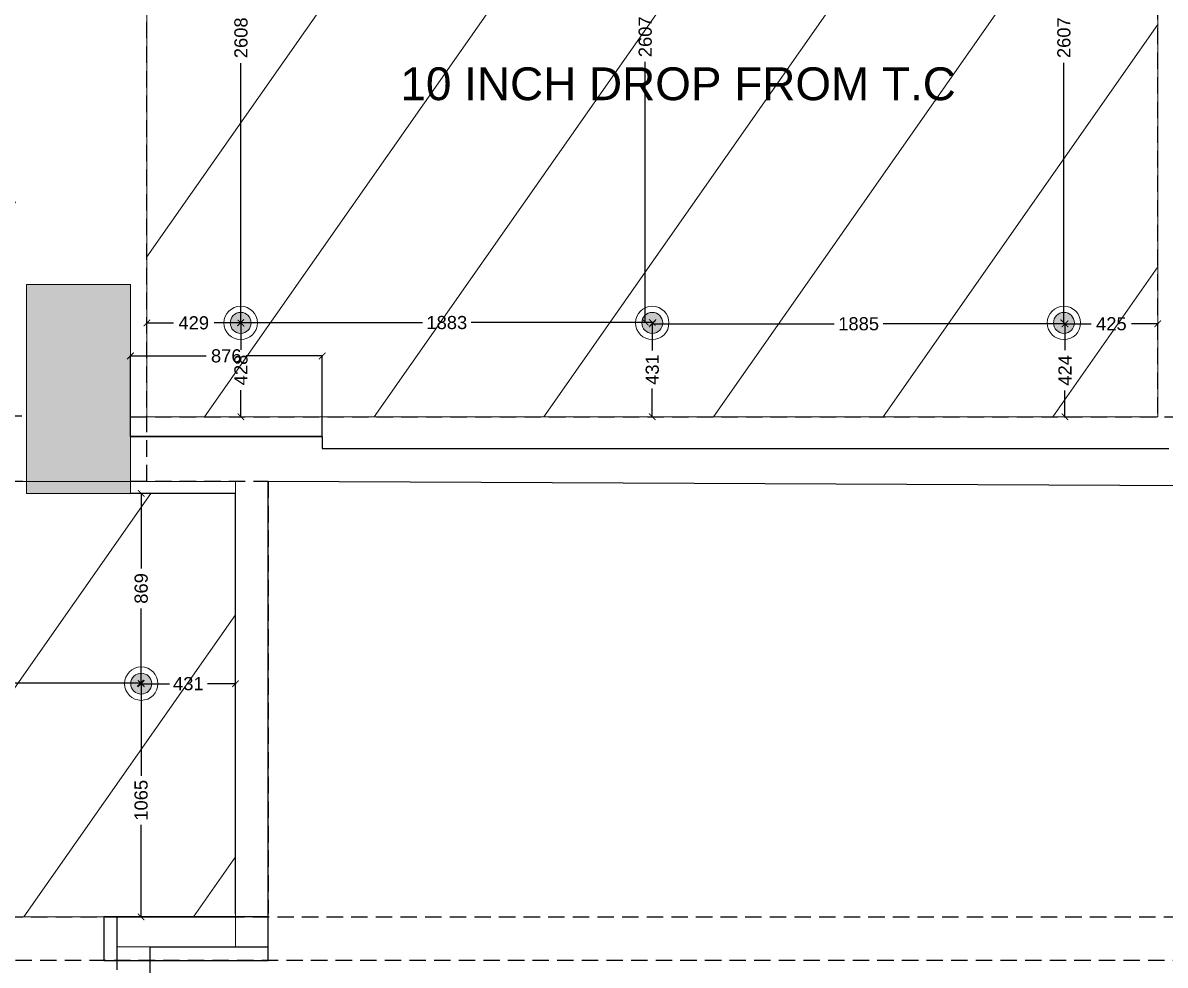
# Model space of a CAD drawing. Header units: millimetres. Extents: x 1464389 to 1998638, y -29162 to 256806.
# Drawn here: x 1766432 to 1771651, y 198048 to 202355 of the extents above; entities that cross this region are included whole.
import ezdxf

# ---------------------------------------------------------------- set-up
doc = ezdxf.new("R2010")
doc.units = ezdxf.units.MM
doc.header["$LTSCALE"] = 15
doc.header["$PDMODE"] = 35
doc.linetypes.add('DASHED2', pattern=[0.375, 0.25, -0.125])
doc.layers.get('0').update_dxf_attribs({"lineweight": 5})
for name, color, linetype in [('0_COVE_loop', 30, 'Continuous'), ('GFC Walls', 14, 'Continuous'), ('S-col-3', 3, 'Continuous'), ('Text', 250, 'Continuous')]:
    doc.layers.add(name, color=color, linetype=linetype)
doc.layers.add('Hatch', color=252, linetype='Continuous', lineweight=15)
doc.styles.add('ARIAL', font='arial.ttf')
doc.dimstyles.new('SC-25', dxfattribs={"dimtxt": 60, "dimasz": 30, "dimexe": 0, "dimexo": 0, "dimgap": 25, "dimtad": 0, "dimdec": 0, "dimzin": 0, "dimdsep": 46, "dimtxsty": 'ARIAL', "dimblk": 'ARCHTICK', "dimcen": 0.09, "dimdle": 3, "dimclrd": 251, "dimclre": 251, "dimclrt": 1, "dimadec": 0, "dimazin": 0, "dimtfac": 1, "dimtdec": 0, "dimtofl": 0, "dimtmove": 0, "dimatfit": 2, "dimfxl": 100, "dimtolj": 1, "dimtzin": 0, "dimarcsym": 0})

# ---------------------------------------------------------------- blocks, each defined once
blk = doc.blocks.new('_ArchTick')
at = {"color": 0, "linetype": 'ByBlock', "const_width": 0.15}
blk.add_lwpolyline([(-0.5, -0.5), (0.5, 0.5)], dxfattribs=at)
blk = doc.blocks.new('*D1305')
at = {"color": 251, "lineweight": -2, "transparency": 16777216}
for p, q in [((1766920.7, 200832.4), (1767270.4, 200832.4)), ((1766923.7, 200464.4), (1766923.7, 200832.4)), ((1767802.7, 200832.4), (1767453, 200832.4)), ((1767799.7, 200464.4), (1767799.7, 200832.4))]:
    blk.add_line(p, q, dxfattribs=at)
at = {"layer": 'Defpoints', "color": 0, "transparency": 16777216}
for p in [(1766923.7, 200832.4), (1766923.7, 200464.4), (1767799.7, 200464.4)]:
    blk.add_point(p, dxfattribs=at)
at = {"color": 251, "lineweight": -2, "transparency": 16777216, "xscale": 30, "yscale": 30, "zscale": 30, "rotation": 180}
blk.add_blockref('_ArchTick', (1766923.7, 200832.4), dxfattribs=at)
at = {"color": 251, "lineweight": -2, "transparency": 16777216, "xscale": 30, "yscale": 30, "zscale": 30}
blk.add_blockref('_ArchTick', (1767799.7, 200832.4), dxfattribs=at)
at = {"color": 1, "transparency": 16777216, "insert": (1767361.7, 200832.4), "char_height": 60, "attachment_point": 5, "style": 'ARIAL'}
blk.add_mtext('\\A1;876', dxfattribs=at)
blk = doc.blocks.new('mot cob 12w')
h = blk.add_hatch(color=219)
h.dxf.hatch_style = 1
h.set_gradient(color1=(100, 33, 101), color2=(248, 215, 49), name='HEMISPHERICAL')
h.paths.add_polyline_path([(-161097.6, 77016.2, 1), (-161193.2, 77016.2, 1)])
for radius in [76.2, 47.8]:
    blk.add_circle((-161145.4, 77016.2), radius)
blk = doc.blocks.new('LIGHTS 12W')
at = {"xscale": -1, "rotation": 180}
blk.add_blockref('mot cob 12w', (1127896.9, 222133.9), dxfattribs=at)
at = {"rotation": 180.0000000000106}
for p in [(807486.8, 222133.9), (809367.5, 222133.9)]:
    blk.add_blockref('mot cob 12w', p, dxfattribs=at)
blk.add_blockref('mot cob 12w', (1127442.6, 66452.9))
blk = doc.blocks.new('*D511')
at = {"layer": '0_COVE_loop', "color": 251, "lineweight": -2, "transparency": 16777216}
for p, q in [((974546.6, -250310.8), (974548, -250310.8)), ((974548, -250307.8), (974548, -251499.8)), ((974548, -252922.1), (974548, -251730.1)), ((974546.6, -252919.1), (974548, -252919.1))]:
    blk.add_line(p, q, dxfattribs=at)
at = {"layer": 'Defpoints', "color": 0, "transparency": 16777216}
for p in [(974546.6, -250310.8), (974546.6, -252919.1), (974548, -252919.1)]:
    blk.add_point(p, dxfattribs=at)
at = {"layer": '0_COVE_loop', "color": 251, "lineweight": -2, "transparency": 16777216, "xscale": 30, "yscale": 30, "zscale": 30}
for p, rotation in [((974548, -250310.8), 90), ((974548, -252919.1), 270)]:
    blk.add_blockref('_ArchTick', p, dxfattribs=dict(at, rotation=rotation))
at = {"layer": '0_COVE_loop', "color": 1, "transparency": 16777216, "insert": (974548, -251614.9), "char_height": 60, "attachment_point": 5, "rotation": 90, "style": 'ARIAL'}
blk.add_mtext('\\A1;2608', dxfattribs=at)
blk = doc.blocks.new('*D512')
at = {"layer": '0_COVE_loop', "color": 251, "lineweight": -2, "transparency": 16777216}
for p, q in [((974548, -252916.1), (974548, -253040.4)), ((974548, -252919.1), (974548, -252919.1)), ((974548, -253349.7), (974548, -253225.5)), ((974548, -253346.7), (974548, -253346.7))]:
    blk.add_line(p, q, dxfattribs=at)
at = {"layer": 'Defpoints', "color": 0, "transparency": 16777216}
for p in [(974548, -252919.1), (974548, -253346.7), (974548, -253346.7)]:
    blk.add_point(p, dxfattribs=at)
at = {"layer": '0_COVE_loop', "color": 251, "lineweight": -2, "transparency": 16777216, "xscale": 30, "yscale": 30, "zscale": 30}
for p, rotation in [((974548, -252919.1), 90), ((974548, -253346.7), 270)]:
    blk.add_blockref('_ArchTick', p, dxfattribs=dict(at, rotation=rotation))
at = {"layer": '0_COVE_loop', "color": 1, "transparency": 16777216, "insert": (974548, -253132.9), "char_height": 60, "attachment_point": 5, "rotation": 90, "style": 'ARIAL'}
blk.add_mtext('\\A1;428', dxfattribs=at)
blk = doc.blocks.new('*D513')
at = {"layer": '0_COVE_loop', "color": 251, "lineweight": -2, "transparency": 16777216}
for p, q in [((974114.7, -252917.8), (974239.6, -252917.8)), ((974549.6, -252917.8), (974424.7, -252917.8))]:
    blk.add_line(p, q, dxfattribs=at)
at = {"layer": 'Defpoints', "color": 0, "transparency": 16777216}
for p in [(974117.7, -252917.8), (974117.7, -252917.8), (974546.6, -252917.8)]:
    blk.add_point(p, dxfattribs=at)
at = {"layer": '0_COVE_loop', "color": 251, "lineweight": -2, "transparency": 16777216, "xscale": 30, "yscale": 30, "zscale": 30, "rotation": 180}
blk.add_blockref('_ArchTick', (974117.7, -252917.8), dxfattribs=at)
at = {"layer": '0_COVE_loop', "color": 251, "lineweight": -2, "transparency": 16777216, "xscale": 30, "yscale": 30, "zscale": 30}
blk.add_blockref('_ArchTick', (974546.6, -252917.8), dxfattribs=at)
at = {"layer": '0_COVE_loop', "color": 1, "transparency": 16777216, "insert": (974332.1, -252917.8), "char_height": 60, "attachment_point": 5, "style": 'ARIAL'}
blk.add_mtext('\\A1;429', dxfattribs=at)
blk = doc.blocks.new('*D514')
at = {"layer": '0_COVE_loop', "color": 251, "lineweight": -2, "transparency": 16777216}
for p, q in [((974543.6, -252916.5), (975376.5, -252916.5)), ((974546.6, -252917.8), (974546.6, -252916.5)), ((976433, -252916.5), (975600, -252916.5)), ((976430, -252917.8), (976430, -252916.5))]:
    blk.add_line(p, q, dxfattribs=at)
at = {"layer": 'Defpoints', "color": 0, "transparency": 16777216}
for p in [(974546.6, -252917.8), (976430, -252916.5), (976430, -252917.8)]:
    blk.add_point(p, dxfattribs=at)
at = {"layer": '0_COVE_loop', "color": 251, "lineweight": -2, "transparency": 16777216, "xscale": 30, "yscale": 30, "zscale": 30, "rotation": 180}
blk.add_blockref('_ArchTick', (974546.6, -252916.5), dxfattribs=at)
at = {"layer": '0_COVE_loop', "color": 251, "lineweight": -2, "transparency": 16777216, "xscale": 30, "yscale": 30, "zscale": 30}
blk.add_blockref('_ArchTick', (976430, -252916.5), dxfattribs=at)
at = {"layer": '0_COVE_loop', "color": 1, "transparency": 16777216, "insert": (975488.3, -252916.5), "char_height": 60, "attachment_point": 5, "style": 'ARIAL'}
blk.add_mtext('\\A1;1883', dxfattribs=at)
blk = doc.blocks.new('*D515')
at = {"layer": '0_COVE_loop', "color": 251, "lineweight": -2, "transparency": 16777216}
for p, q in [((976424.2, -252922), (977257.9, -252922)), ((976427.2, -252917.8), (976427.2, -252922)), ((978315.6, -252922), (977481.9, -252922)), ((978312.6, -252917.8), (978312.6, -252922))]:
    blk.add_line(p, q, dxfattribs=at)
at = {"layer": 'Defpoints', "color": 0, "transparency": 16777216}
for p in [(976427.2, -252917.8), (978312.6, -252917.8), (978312.6, -252922)]:
    blk.add_point(p, dxfattribs=at)
at = {"layer": '0_COVE_loop', "color": 251, "lineweight": -2, "transparency": 16777216, "xscale": 30, "yscale": 30, "zscale": 30, "rotation": 180}
blk.add_blockref('_ArchTick', (976427.2, -252922), dxfattribs=at)
at = {"layer": '0_COVE_loop', "color": 251, "lineweight": -2, "transparency": 16777216, "xscale": 30, "yscale": 30, "zscale": 30}
blk.add_blockref('_ArchTick', (978312.6, -252922), dxfattribs=at)
at = {"layer": '0_COVE_loop', "color": 1, "transparency": 16777216, "insert": (977369.9, -252922), "char_height": 60, "attachment_point": 5, "style": 'ARIAL'}
blk.add_mtext('\\A1;1885', dxfattribs=at)
blk = doc.blocks.new('*D516')
at = {"layer": '0_COVE_loop', "color": 251, "lineweight": -2, "transparency": 16777216}
for p, q in [((978309.2, -252922), (978431.7, -252922)), ((978739.7, -252922), (978617.2, -252922))]:
    blk.add_line(p, q, dxfattribs=at)
at = {"layer": 'Defpoints', "color": 0, "transparency": 16777216}
for p in [(978312.2, -252922), (978736.7, -252922), (978736.7, -252922)]:
    blk.add_point(p, dxfattribs=at)
at = {"layer": '0_COVE_loop', "color": 251, "lineweight": -2, "transparency": 16777216, "xscale": 30, "yscale": 30, "zscale": 30, "rotation": 180}
blk.add_blockref('_ArchTick', (978312.2, -252922), dxfattribs=at)
at = {"layer": '0_COVE_loop', "color": 251, "lineweight": -2, "transparency": 16777216, "xscale": 30, "yscale": 30, "zscale": 30}
blk.add_blockref('_ArchTick', (978736.7, -252922), dxfattribs=at)
at = {"layer": '0_COVE_loop', "color": 1, "transparency": 16777216, "insert": (978524.5, -252922), "char_height": 60, "attachment_point": 5, "style": 'ARIAL'}
blk.add_mtext('\\A1;425', dxfattribs=at)
blk = doc.blocks.new('*D517')
at = {"layer": '0_COVE_loop', "color": 251, "lineweight": -2, "transparency": 16777216}
for p, q in [((978312.6, -252919.5), (978312.6, -253042.2)), ((978312.6, -252922.5), (978312.6, -252922.5)), ((978312.6, -253349.7), (978312.6, -253226.9)), ((978312.6, -253346.7), (978312.6, -253346.7))]:
    blk.add_line(p, q, dxfattribs=at)
at = {"layer": 'Defpoints', "color": 0, "transparency": 16777216}
for p in [(978312.6, -252922.5), (978312.6, -253346.7), (978312.6, -253346.7)]:
    blk.add_point(p, dxfattribs=at)
at = {"layer": '0_COVE_loop', "color": 251, "lineweight": -2, "transparency": 16777216, "xscale": 30, "yscale": 30, "zscale": 30}
for p, rotation in [((978312.6, -252922.5), 90), ((978312.6, -253346.7), 270)]:
    blk.add_blockref('_ArchTick', p, dxfattribs=dict(at, rotation=rotation))
at = {"layer": '0_COVE_loop', "color": 1, "transparency": 16777216, "insert": (978312.6, -253134.6), "char_height": 60, "attachment_point": 5, "rotation": 90, "style": 'ARIAL'}
blk.add_mtext('\\A1;424', dxfattribs=at)
blk = doc.blocks.new('*D518')
at = {"layer": '0_COVE_loop', "color": 251, "lineweight": -2, "transparency": 16777216}
for p, q in [((978307.9, -250307.8), (978307.9, -251499.2)), ((978307.9, -250310.8), (978307.9, -250310.8)), ((978307.9, -252920.8), (978307.9, -251729.4)), ((978307.9, -252917.8), (978307.9, -252917.8))]:
    blk.add_line(p, q, dxfattribs=at)
at = {"layer": 'Defpoints', "color": 0, "transparency": 16777216}
for p in [(978307.9, -250310.8), (978307.9, -250310.8), (978307.9, -252917.8)]:
    blk.add_point(p, dxfattribs=at)
at = {"layer": '0_COVE_loop', "color": 251, "lineweight": -2, "transparency": 16777216, "xscale": 30, "yscale": 30, "zscale": 30}
for p, rotation in [((978307.9, -250310.8), 90), ((978307.9, -252917.8), 270)]:
    blk.add_blockref('_ArchTick', p, dxfattribs=dict(at, rotation=rotation))
at = {"layer": '0_COVE_loop', "color": 1, "transparency": 16777216, "insert": (978307.9, -251614.3), "char_height": 60, "attachment_point": 5, "rotation": 90, "style": 'ARIAL'}
blk.add_mtext('\\A1;2607', dxfattribs=at)
blk = doc.blocks.new('*D528')
at = {"layer": '0_COVE_loop', "color": 251, "lineweight": -2, "transparency": 16777216}
for p, q in [((976395, -250303.8), (976395, -251495.2)), ((976362.3, -250306.8), (976395, -250306.8)), ((976395, -252916.8), (976395, -251725.4)), ((976394.9, -252913.8), (976395, -252913.8))]:
    blk.add_line(p, q, dxfattribs=at)
at = {"layer": 'Defpoints', "color": 0, "transparency": 16777216}
for p in [(976362.3, -250306.8), (976394.9, -252913.8), (976395, -252913.8)]:
    blk.add_point(p, dxfattribs=at)
at = {"layer": '0_COVE_loop', "color": 251, "lineweight": -2, "transparency": 16777216, "xscale": 30, "yscale": 30, "zscale": 30}
for p, rotation in [((976395, -250306.8), 90), ((976395, -252913.8), 270)]:
    blk.add_blockref('_ArchTick', p, dxfattribs=dict(at, rotation=rotation))
at = {"layer": '0_COVE_loop', "color": 1, "transparency": 16777216, "insert": (976395, -251610.3), "char_height": 60, "attachment_point": 5, "rotation": 90, "style": 'ARIAL'}
blk.add_mtext('\\A1;2607', dxfattribs=at)
blk = doc.blocks.new('*D529')
at = {"layer": '0_COVE_loop', "color": 251, "lineweight": -2, "transparency": 16777216}
for p, q in [((976427.2, -252912.5), (976427.2, -253044.4)), ((976430, -252915.5), (976427.2, -252915.5)), ((976427.2, -253349.7), (976427.2, -253217.8)), ((976427.2, -253346.7), (976427.2, -253346.7))]:
    blk.add_line(p, q, dxfattribs=at)
at = {"layer": 'Defpoints', "color": 0, "transparency": 16777216}
for p in [(976430, -252915.5), (976427.2, -253346.7), (976427.2, -253346.7)]:
    blk.add_point(p, dxfattribs=at)
at = {"layer": '0_COVE_loop', "color": 251, "lineweight": -2, "transparency": 16777216, "xscale": 30, "yscale": 30, "zscale": 30}
for p, rotation in [((976427.2, -252915.5), 90), ((976427.2, -253346.7), 270)]:
    blk.add_blockref('_ArchTick', p, dxfattribs=dict(at, rotation=rotation))
at = {"layer": '0_COVE_loop', "color": 1, "transparency": 16777216, "insert": (976427.2, -253131.1), "char_height": 60, "attachment_point": 5, "rotation": 90, "style": 'ARIAL'}
blk.add_mtext('\\A1;431', dxfattribs=at)
blk = doc.blocks.new('*D750')
at = {"layer": '0_COVE_loop', "color": 251, "lineweight": -2, "transparency": 16777216}
for p, q in [((971929.1, -254564.1), (972895, -254564.1)), ((971932.1, -254561.7), (971932.1, -254564.1)), ((974091.1, -254564.1), (973125.2, -254564.1)), ((974088.1, -254564), (974088.1, -254564.1))]:
    blk.add_line(p, q, dxfattribs=at)
at = {"layer": 'Defpoints', "color": 0, "transparency": 16777216}
for p in [(971932.1, -254561.7), (974088.1, -254564), (974088.1, -254564.1)]:
    blk.add_point(p, dxfattribs=at)
at = {"layer": '0_COVE_loop', "color": 251, "lineweight": -2, "transparency": 16777216, "xscale": 30, "yscale": 30, "zscale": 30, "rotation": 180}
blk.add_blockref('_ArchTick', (971932.1, -254564.1), dxfattribs=at)
at = {"layer": '0_COVE_loop', "color": 251, "lineweight": -2, "transparency": 16777216, "xscale": 30, "yscale": 30, "zscale": 30}
blk.add_blockref('_ArchTick', (974088.1, -254564.1), dxfattribs=at)
at = {"layer": '0_COVE_loop', "color": 1, "transparency": 16777216, "insert": (973010.1, -254564.1), "char_height": 60, "attachment_point": 5, "style": 'ARIAL'}
blk.add_mtext('\\A1;2156', dxfattribs=at)
blk = doc.blocks.new('*D751')
at = {"layer": '0_COVE_loop', "color": 251, "lineweight": -2, "transparency": 16777216}
for p, q in [((974089.2, -254566.6), (974220.8, -254566.6)), ((974525.7, -254566.6), (974394.2, -254566.6))]:
    blk.add_line(p, q, dxfattribs=at)
at = {"layer": 'Defpoints', "color": 0, "transparency": 16777216}
for p in [(974092.2, -254566.6), (974522.7, -254566.6), (974522.7, -254566.6)]:
    blk.add_point(p, dxfattribs=at)
at = {"layer": '0_COVE_loop', "color": 251, "lineweight": -2, "transparency": 16777216, "xscale": 30, "yscale": 30, "zscale": 30, "rotation": 180}
blk.add_blockref('_ArchTick', (974092.2, -254566.6), dxfattribs=at)
at = {"layer": '0_COVE_loop', "color": 251, "lineweight": -2, "transparency": 16777216, "xscale": 30, "yscale": 30, "zscale": 30}
blk.add_blockref('_ArchTick', (974522.7, -254566.6), dxfattribs=at)
at = {"layer": '0_COVE_loop', "color": 1, "transparency": 16777216, "insert": (974307.5, -254566.6), "char_height": 60, "attachment_point": 5, "style": 'ARIAL'}
blk.add_mtext('\\A1;431', dxfattribs=at)
blk = doc.blocks.new('*D600')
at = {"layer": '0_COVE_loop', "color": 251, "lineweight": -2, "transparency": 16777216}
for p, q in [((974092.2, -253693.7), (974092.2, -254039.8)), ((974092.2, -253696.7), (974092.2, -253696.7)), ((974092.2, -254568.6), (974092.2, -254222.6)), ((974092.2, -254565.6), (974092.2, -254565.6))]:
    blk.add_line(p, q, dxfattribs=at)
at = {"layer": 'Defpoints', "color": 0, "transparency": 16777216}
for p in [(974092.2, -253696.7), (974092.2, -253696.7), (974092.2, -254565.6)]:
    blk.add_point(p, dxfattribs=at)
at = {"layer": '0_COVE_loop', "color": 251, "lineweight": -2, "transparency": 16777216, "xscale": 30, "yscale": 30, "zscale": 30}
for p, rotation in [((974092.2, -253696.7), 90), ((974092.2, -254565.6), 270)]:
    blk.add_blockref('_ArchTick', p, dxfattribs=dict(at, rotation=rotation))
at = {"layer": '0_COVE_loop', "color": 1, "transparency": 16777216, "insert": (974092.2, -254131.2), "char_height": 60, "attachment_point": 5, "rotation": 90, "style": 'ARIAL'}
blk.add_mtext('\\A1;869', dxfattribs=at)
blk = doc.blocks.new('*D601')
at = {"layer": '0_COVE_loop', "color": 251, "lineweight": -2, "transparency": 16777216}
for p, q in [((974091.8, -254563.6), (974091.8, -254987.4)), ((974091.8, -254566.6), (974091.8, -254566.6)), ((974091.8, -255635.1), (974091.8, -255211.3)), ((974091.8, -255632.1), (974091.8, -255632.1))]:
    blk.add_line(p, q, dxfattribs=at)
at = {"layer": 'Defpoints', "color": 0, "transparency": 16777216}
for p in [(974091.8, -254566.6), (974091.8, -255632.1), (974091.8, -255632.1)]:
    blk.add_point(p, dxfattribs=at)
at = {"layer": '0_COVE_loop', "color": 251, "lineweight": -2, "transparency": 16777216, "xscale": 30, "yscale": 30, "zscale": 30}
for p, rotation in [((974091.8, -254566.6), 90), ((974091.8, -255632.1), 270)]:
    blk.add_blockref('_ArchTick', p, dxfattribs=dict(at, rotation=rotation))
at = {"layer": '0_COVE_loop', "color": 1, "transparency": 16777216, "insert": (974091.8, -255099.4), "char_height": 60, "attachment_point": 5, "rotation": 90, "style": 'ARIAL'}
blk.add_mtext('\\A1;1065', dxfattribs=at)
blk = doc.blocks.new('4th floor dimention')
at = {"layer": '0_COVE_loop'}
for base, p1, p2, picture, middle in [((974548, -252919.1), (974546.6, -250310.8), (974546.6, -252919.1), '*D511', (974548, -251614.9)), ((976395, -252913.8), (976362.3, -250306.8), (976394.9, -252913.8), '*D528', (976395, -251610.3)), ((978307.9, -250310.8), (978307.9, -252917.8), (978307.9, -250310.8), '*D518', (978307.9, -251614.3)), ((974548, -253346.7), (974548, -252919.1), (974548, -253346.7), '*D512', (974548, -253132.9)), ((976427.2, -253346.7), (976430, -252915.5), (976427.2, -253346.7), '*D529', (976427.2, -253131.1)), ((978312.6, -253346.7), (978312.6, -252922.5), (978312.6, -253346.7), '*D517', (978312.6, -253134.6)), ((974092.2, -253696.7), (974092.2, -254565.6), (974092.2, -253696.7), '*D600', (974092.2, -254131.2)), ((974091.825, -255632.0759), (974091.825, -254566.6377), (974091.825, -255632.0759), '*D601', (974091.825, -255099.3568))]:
    dim = blk.add_linear_dim(base=base, p1=p1, p2=p2, angle=90, dimstyle='SC-25', dxfattribs=at)
    dim.commit()
    dim.dimension.update_dxf_attribs({"geometry": picture, "text_midpoint": middle})
for base, p1, p2, picture, middle in [((974117.7, -252917.8), (974546.6, -252917.8), (974117.7, -252917.8), '*D513', (974332.1, -252917.8)), ((976430, -252916.5), (974546.6, -252917.8), (976430, -252917.8), '*D514', (975488.3, -252916.5)), ((978312.6, -252922), (976427.2, -252917.8), (978312.6, -252917.8), '*D515', (977369.9, -252922)), ((978736.7301, -252921.957), (978312.1748, -252921.957), (978736.7301, -252921.957), '*D516', (978524.4525, -252921.957)), ((974088.1, -254564.1), (971932.1, -254561.7), (974088.1, -254564), '*D750', (973010.1, -254564.1)), ((974522.7301, -254566.6377), (974092.225, -254566.6377), (974522.7301, -254566.6377), '*D751', (974307.4776, -254566.6377))]:
    dim = blk.add_linear_dim(base=base, p1=p1, p2=p2, dimstyle='SC-25', dxfattribs=at)
    dim.commit()
    dim.dimension.update_dxf_attribs({"geometry": picture, "text_midpoint": middle})

msp = doc.modelspace()

# ---------------------------------------------------------------- hatches: boundary and pattern name
at = {"layer": 'Hatch', "true_color": 0xa953a0}
h = msp.add_hatch(dxfattribs=at)
h.set_pattern_fill('ANSI31', color=215, scale=200, angle=10)
h.set_pattern_definition([(55, (1353770.7, 220033.9), (-520.16155, 364.221), [])])
h.paths.add_polyline_path([(1761120.8, 215600.5), (1761132, 215671.8), (1759832.7, 215881.1), (1759832.7, 214004.5), (1771480.8, 214004.5)])
h.paths.add_polyline_path([(1769249.7, 214348.2), (1769272.9, 214496.4), (1769273.2, 214496.4), (1769249.9, 214348.2)], flags=16)
h.paths.add_polyline_path([(1766398.7, 213704.5), (1762153.3, 213704.5), (1762153.3, 212292.6), (1766398.7, 212292.6)])
h.paths.add_polyline_path([(1761553.3, 213704.5), (1760128.4, 213704.5), (1760128.4, 212292.6), (1761553.3, 212292.6)])
h.paths.add_polyline_path([(1766398.7, 211992.6), (1762153.3, 211992.6), (1762153.3, 205132.9), (1766398.7, 205132.9)])
h.paths.add_polyline_path([(1771617.7, 211992.6), (1766998.7, 211992.6), (1766998.7, 200554.4), (1771617.7, 200554.4)])
h.paths.add_polyline_path([(1776202.5, 211992.6), (1772217.7, 211992.6), (1772217.7, 201169.4), (1776202.5, 201169.4)])
h.paths.add_polyline_path([(1776202.5, 213082.8), (1772217.7, 213708.3), (1772217.7, 212292.6), (1776202.5, 212292.6)])
h.paths.add_polyline_path([(1781501.7, 212460.8), (1780743.4, 212577.6), (1780743.4, 212577.6), (1779033.8, 212841), (1776802.5, 213143.1), (1776802.5, 212292.6), (1781501.7, 212292.6)])
h.paths.add_polyline_path([(1781441.7, 210430.6), (1781361.7, 210430.6), (1781361.7, 210778.7), (1777072.7, 210778.7), (1777072.7, 206915.4), (1781361.7, 206915.4), (1781361.7, 207156.4), (1781441.7, 207156.4)])
h.paths.add_polyline_path([(1783156.7, 211005.6), (1781706.7, 211005.6), (1781706.7, 206915.4), (1783156.7, 206915.4)])
h.paths.add_polyline_path([(1783156.7, 206615.4), (1781706.7, 206615.4), (1781706.7, 200569.4), (1783156.7, 200569.4)])
h.paths.add_polyline_path([(1781441.7, 206356.4), (1781361.7, 206356.4), (1781361.7, 206615.4), (1777072.7, 206615.4), (1777072.7, 200569.4), (1781441.7, 200569.4)])
h.paths.add_polyline_path([(1781441.7, 200219.4), (1776847.7, 200219.4), (1776847.7, 198269.1), (1781441.7, 198269.1)])
h.paths.add_polyline_path([(1783156.7, 200219.4), (1781706.7, 200219.4), (1781706.7, 198269.1), (1783156.7, 198269.1)])
h.paths.add_polyline_path([(1766398.7, 204532.9), (1762153.3, 204532.9), (1762153.3, 200559.3), (1766398.7, 200559.3)])
h.paths.add_polyline_path([(1761778.4, 200259.2), (1759832.7, 200259.2), (1759832.7, 198269.1), (1761778.4, 198269.1)])
h.paths.add_polyline_path([(1767403.7, 200204.4), (1766923.7, 200204.4), (1766448.7, 200204.4), (1766448.7, 200259.3), (1762153.4, 200259.3), (1762153.4, 198269.1), (1767403.7, 198269.1)])
h.paths.add_polyline_path([(1766863.7, 197972.6), (1766863.7, 198027.6), (1766863.7, 198069.1), (1762378.4, 198069.1), (1762378.4, 198069), (1761628.4, 198069), (1759832.7, 198069.1), (1759832.7, 197483.6), (1760482.7, 197483.6), (1760482.7, 196983.6), (1766863.7, 196983.6), (1766863.7, 197068.6)])
h.paths.add_polyline_path([(1774526.7, 201169.4), (1772217.7, 201169.4), (1772217.7, 200554.4), (1774526.7, 200554.4)])
h.paths.add_polyline_path([(1778021.5, 198152.1), (1778292.1, 198152.1), (1778292.1, 198306.7), (1778021.5, 198306.7)])
h.paths.add_polyline_path([(1780641.6, 198153.3), (1780641.6, 198307.8), (1780429.2, 198307.8), (1780429.2, 198153.3)])
h.paths.add_polyline_path([(1766889.4, 197071), (1766889.4, 197225.1), (1766734.9, 197225.1), (1766734.9, 197071)])
at = {"layer": 'S-col-3', "lineweight": -3, "ltscale": 0.15}
h = msp.add_hatch(color=1, dxfattribs=at)
h.dxf.hatch_style = 1
h.paths.add_polyline_path([(1766448.7, 200204.4), (1766923.7, 200204.4), (1766923.7, 201159.4), (1766448.7, 201159.4)])

# ---------------------------------------------------------------- linework, layer by layer
for points in [[(1766998.7, 211992.6), (1771617.7, 211992.6), (1771617.7, 200554.4), (1766998.7, 200554.4)], [(1766448.7, 200204.4), (1766923.7, 200204.4), (1766923.7, 201159.4), (1766448.7, 201159.4)], [(1762153.4, 200259.3), (1767403.7, 200259.3), (1767403.7, 198269.1), (1762153.4, 198269.1)], [(1766863.7, 198132.6), (1767403.7, 198132.6), (1767403.7, 198269.1), (1766863.7, 198269.1)]]:
    msp.add_lwpolyline(points, close=True)
at = {"layer": 'GFC Walls'}
for p, q in [((1766923.7, 200464.4), (1767799.7, 200464.4)), ((1767799.7, 200464.4), (1766923.7, 200464.4)), ((1767799.7, 200464.4), (1767799.7, 200409.4)), ((1767799.7, 200409.4), (1771667.7, 200409.4)), ((1767553.7, 200259.4), (1776547.7, 200219.4)), ((1767553.7, 200215.6), (1767553.7, 200259.4)), ((1767403.7, 200204.4), (1766923.7, 200204.4)), ((1767403.7, 198282.6), (1767403.7, 200204.4)), ((1767553.7, 198132.6), (1767553.7, 200215.6)), ((1766863.7, 198027.6), (1766863.7, 198269.1)), ((1766863.7, 198269.1), (1767403.7, 198269.1)), ((1767013.7, 196833.6), (1767013.7, 198132.6)), ((1767013.7, 198132.6), (1767403.7, 198132.6)), ((1767403.7, 198132.6), (1767553.7, 198132.6))]:
    msp.add_line(p, q, dxfattribs=at)
at = {"layer": 'GFC Walls', "color": 252, "linetype": 'DASHED2', "ltscale": 20, "true_color": 0x939598}
for points in [[(1766998.7, 200259.3), (1766998.7, 213994.7)], [(1771617.7, 200569.1), (1771617.7, 214004.5)], [(1771617.7, 200569.1), (1771617.7, 214004.5)], [(1762078.4, 200559.3), (1766448.7, 200559.3)], [(1766923.7, 200554.4), (1774526.7, 200554.4)], [(1759832.7, 200259.2), (1766448.7, 200259.4)], [(1766923.7, 200259.4), (1767553.7, 200259.4), (1767553.7, 198282.6)], [(1759832.7, 198269.1), (1783348.7, 198269.1)], [(1783348.7, 198069.1), (1759832.7, 198069.1)]]:
    msp.add_lwpolyline(points, dxfattribs=at)
at = {"layer": 'S-col-3', "color": 1, "lineweight": -3, "ltscale": 0.15}
msp.add_lwpolyline([(1767553.7, 198069.1), (1767553.7, 198269.1), (1766802.5, 198269.1), (1766802.5, 198069.1)], close=True, dxfattribs=at)

# ---------------------------------------------------------------- block references
at = {"color": 2}
msp.add_blockref('LIGHTS 12W', (800676, 55865.6), dxfattribs=at)
at = {"layer": '0_COVE_loop'}
msp.add_blockref('4th floor dimention', (792881, 453901.1), dxfattribs=at)

# ---------------------------------------------------------------- texts
at = {"layer": 'Text', "color": 3, "insert": (1768157.3, 202151.1), "char_height": 150, "attachment_point": 1, "style": 'ARIAL'}
msp.add_mtext_dynamic_manual_height_columns('\\pxt5;10 INCH DROP FROM T.C', width=2591.079, gutter_width=250, heights=[0], dxfattribs=at)

# ---------------------------------------------------------------- dimensions: what is measured, and where the dimension line sits
dim = msp.add_linear_dim(base=(1766923.7, 200832.4), p1=(1767799.7, 200464.4), p2=(1766923.7, 200464.4), angle=180, dimstyle='SC-25')
dim.commit()
dim.dimension.update_dxf_attribs({"geometry": '*D1305', "text_midpoint": (1767361.7, 200832.4)})

doc.saveas('drawing.dxf')
